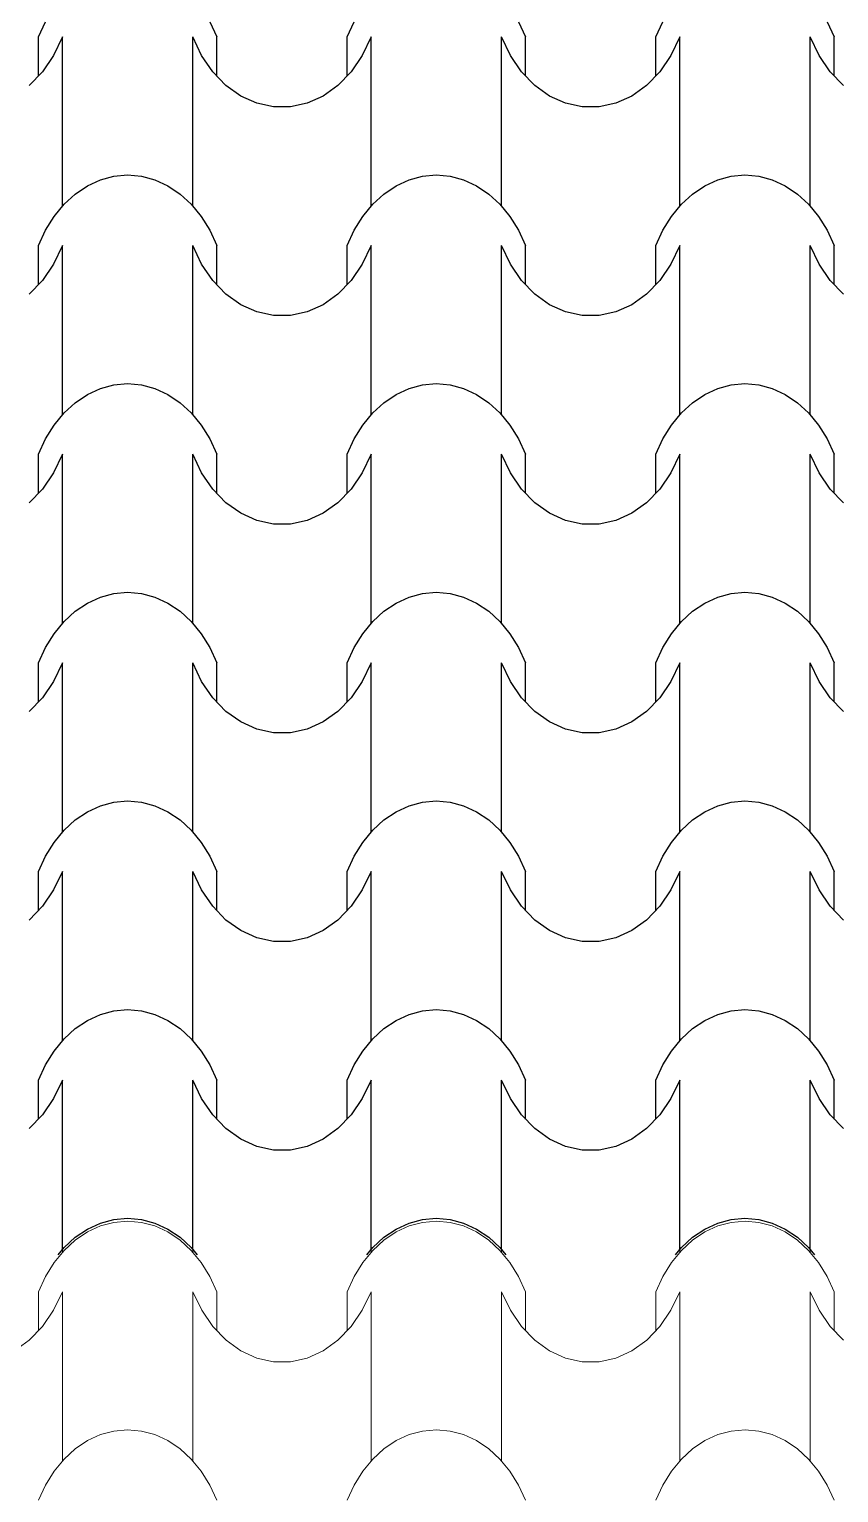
# Model space of a CAD drawing. Header units: millimetres. Extents: x 42452 to 2852333, y -419346 to 834876.
# Drawn here: x 2627793 to 2629564, y 665796 to 668997 of the extents above; entities that cross this region are included whole.
import ezdxf

# ---------------------------------------------------------------- set-up
doc = ezdxf.new("R2010")
doc.units = ezdxf.units.MM
doc.layers.add('M-2 keramitin shtrixi_Ном._пера__21_Pen_No__1', color=7, linetype='Continuous', lineweight=15)
doc.layers.add('memar', color=7, linetype='Continuous', lineweight=25)

# ---------------------------------------------------------------- blocks, each defined once
blk = doc.blocks.new('*X17')
at = {"layer": 'M-2 keramitin shtrixi_Ном._пера__21_Pen_No__1', "color": 7, "linetype": 'Continuous', "lineweight": 15}
for p, q in [((-258474, -1353510.1), (-258474, -1353428.7)), ((-258188.5, -1353510.1), (-258188.5, -1353428.7)), ((-257798.5, -1353510.1), (-257798.5, -1353428.7)), ((-257512.9, -1353510.1), (-257512.9, -1353428.7)), ((-257122.9, -1353510.1), (-257122.9, -1353428.7)), ((-256837.4, -1353510.1), (-256837.4, -1353428.7)), ((-258419.2, -1353465.7), (-258390.9, -1353452.6)), ((-258390.9, -1353452.6), (-258361.4, -1353444.6)), ((-258361.4, -1353444.6), (-258331.3, -1353441.9)), ((-258331.3, -1353441.9), (-258301.2, -1353444.6)), ((-258301.2, -1353444.6), (-258271.6, -1353452.6)), ((-258271.6, -1353452.6), (-258243.3, -1353465.7)), ((-257743.7, -1353465.7), (-257715.3, -1353452.6)), ((-257715.3, -1353452.6), (-257685.8, -1353444.6)), ((-257685.8, -1353444.6), (-257655.7, -1353441.9)), ((-257655.7, -1353441.9), (-257625.6, -1353444.6)), ((-257625.6, -1353444.6), (-257596.1, -1353452.6)), ((-257596.1, -1353452.6), (-257567.7, -1353465.7)), ((-257068.1, -1353465.7), (-257039.8, -1353452.6)), ((-257039.8, -1353452.6), (-257010.2, -1353444.6)), ((-257010.2, -1353444.6), (-256980.1, -1353441.9)), ((-256980.1, -1353441.9), (-256950, -1353444.6)), ((-256950, -1353444.6), (-256920.5, -1353452.6)), ((-256920.5, -1353452.6), (-256892.1, -1353465.7)), ((-258470.4, -1353506.2), (-258445.9, -1353483.6)), ((-258445.9, -1353483.6), (-258419.2, -1353465.7)), ((-258243.3, -1353465.7), (-258216.6, -1353483.6)), ((-258216.6, -1353483.6), (-258192.1, -1353506.2)), ((-257794.9, -1353506.2), (-257770.4, -1353483.6)), ((-257770.4, -1353483.6), (-257743.7, -1353465.7)), ((-257567.7, -1353465.7), (-257541, -1353483.6)), ((-257541, -1353483.6), (-257516.5, -1353506.2)), ((-257119.3, -1353506.2), (-257094.8, -1353483.6)), ((-257094.8, -1353483.6), (-257068.1, -1353465.7)), ((-256892.1, -1353465.7), (-256865.5, -1353483.6)), ((-256865.5, -1353483.6), (-256841, -1353506.2)), ((-258492.2, -1353532.8), (-258470.4, -1353506.2)), ((-258192.1, -1353506.2), (-258170.3, -1353532.8)), ((-257816.7, -1353532.8), (-257794.9, -1353506.2)), ((-257516.5, -1353506.2), (-257494.7, -1353532.8)), ((-257141.1, -1353532.8), (-257119.3, -1353506.2)), ((-256841, -1353506.2), (-256819.1, -1353532.8)), ((-258511, -1353563), (-258492.2, -1353532.8)), ((-258170.3, -1353532.8), (-258151.5, -1353563)), ((-257835.4, -1353563), (-257816.7, -1353532.8)), ((-257494.7, -1353532.8), (-257476, -1353563)), ((-257159.9, -1353563), (-257141.1, -1353532.8)), ((-256819.1, -1353532.8), (-256800.4, -1353563)), ((-258526.3, -1353596.3), (-258511, -1353563)), ((-258151.5, -1353563), (-258136.2, -1353596.3)), ((-257850.7, -1353596.3), (-257835.4, -1353563)), ((-257476, -1353563), (-257460.7, -1353596.3)), ((-257175.2, -1353596.3), (-257159.9, -1353563)), ((-256800.4, -1353563), (-256785.1, -1353596.3)), ((-258526.3, -1353681.3), (-258526.3, -1353596.3)), ((-258474, -1353596.3), (-258493.3, -1353636.8)), ((-258474, -1353781.3), (-258474, -1353596.3)), ((-258188.5, -1353781.3), (-258188.5, -1353596.3)), ((-258169.2, -1353636.8), (-258188.5, -1353596.3)), ((-258136.2, -1353681.3), (-258136.2, -1353596.3)), ((-257850.7, -1353681.3), (-257850.7, -1353596.3)), ((-257798.5, -1353596.3), (-257817.8, -1353636.8)), ((-257798.5, -1353781.3), (-257798.5, -1353596.3)), ((-257512.9, -1353781.3), (-257512.9, -1353596.3)), ((-257493.6, -1353636.8), (-257512.9, -1353596.3)), ((-257460.7, -1353681.3), (-257460.7, -1353596.3)), ((-257175.2, -1353681.3), (-257175.2, -1353596.3)), ((-257122.9, -1353596.3), (-257142.2, -1353636.8)), ((-257122.9, -1353781.3), (-257122.9, -1353596.3)), ((-256837.4, -1353781.3), (-256837.4, -1353596.3)), ((-256818.1, -1353636.8), (-256837.4, -1353596.3)), ((-256785.1, -1353681.3), (-256785.1, -1353596.3)), ((-258493.3, -1353636.8), (-258517.8, -1353672.5)), ((-258144.8, -1353672.5), (-258169.2, -1353636.8)), ((-257817.8, -1353636.8), (-257842.2, -1353672.5)), ((-257469.2, -1353672.5), (-257493.6, -1353636.8)), ((-257142.2, -1353636.8), (-257166.6, -1353672.5)), ((-256793.6, -1353672.5), (-256818.1, -1353636.8)), ((-258517.8, -1353672.5), (-258546.6, -1353702.4)), ((-258115.9, -1353702.4), (-258144.8, -1353672.5)), ((-257842.2, -1353672.5), (-257871, -1353702.4)), ((-257440.4, -1353702.4), (-257469.2, -1353672.5)), ((-257166.6, -1353672.5), (-257195.4, -1353702.4)), ((-256764.8, -1353702.4), (-256793.6, -1353672.5)), ((-258546.6, -1353702.4), (-258578.9, -1353725.6)), ((-258083.6, -1353725.6), (-258115.9, -1353702.4)), ((-257871, -1353702.4), (-257903.4, -1353725.6)), ((-257408, -1353725.6), (-257440.4, -1353702.4)), ((-257195.4, -1353702.4), (-257227.8, -1353725.6)), ((-258048.6, -1353741.5), (-258083.6, -1353725.6)), ((-258012, -1353749.6), (-258048.6, -1353741.5)), ((-257993.5, -1353749.6), (-258012, -1353749.6)), ((-257974.9, -1353749.6), (-257993.5, -1353749.6)), ((-257938.3, -1353741.5), (-257974.9, -1353749.6)), ((-257903.4, -1353725.6), (-257938.3, -1353741.5)), ((-257373.1, -1353741.5), (-257408, -1353725.6)), ((-257336.5, -1353749.6), (-257373.1, -1353741.5)), ((-257317.9, -1353749.6), (-257336.5, -1353749.6)), ((-257299.4, -1353749.6), (-257317.9, -1353749.6)), ((-257262.8, -1353741.5), (-257299.4, -1353749.6)), ((-257227.8, -1353725.6), (-257262.8, -1353741.5)), ((-258474, -1353966.4), (-258474, -1353781.3)), ((-258188.5, -1353966.4), (-258188.5, -1353781.3)), ((-257798.5, -1353966.4), (-257798.5, -1353781.3)), ((-257512.9, -1353966.4), (-257512.9, -1353781.3)), ((-257122.9, -1353966.4), (-257122.9, -1353781.3)), ((-256837.4, -1353966.4), (-256837.4, -1353781.3)), ((-258419.2, -1353922), (-258390.9, -1353908.9)), ((-258390.9, -1353908.9), (-258361.4, -1353901)), ((-258361.4, -1353901), (-258331.3, -1353898.3)), ((-258331.3, -1353898.3), (-258301.2, -1353901)), ((-258301.2, -1353901), (-258271.6, -1353908.9)), ((-258271.6, -1353908.9), (-258243.3, -1353922)), ((-257743.7, -1353922), (-257715.3, -1353908.9)), ((-257715.3, -1353908.9), (-257685.8, -1353901)), ((-257685.8, -1353901), (-257655.7, -1353898.3)), ((-257655.7, -1353898.3), (-257625.6, -1353901)), ((-257625.6, -1353901), (-257596.1, -1353908.9)), ((-257596.1, -1353908.9), (-257567.7, -1353922)), ((-257068.1, -1353922), (-257039.8, -1353908.9)), ((-257039.8, -1353908.9), (-257010.2, -1353901)), ((-257010.2, -1353901), (-256980.1, -1353898.3)), ((-256980.1, -1353898.3), (-256950, -1353901)), ((-256950, -1353901), (-256920.5, -1353908.9)), ((-256920.5, -1353908.9), (-256892.1, -1353922)), ((-258470.4, -1353962.5), (-258445.9, -1353940)), ((-258445.9, -1353940), (-258419.2, -1353922)), ((-258243.3, -1353922), (-258216.6, -1353940)), ((-258216.6, -1353940), (-258192.1, -1353962.5)), ((-257794.9, -1353962.5), (-257770.4, -1353940)), ((-257770.4, -1353940), (-257743.7, -1353922)), ((-257567.7, -1353922), (-257541, -1353940)), ((-257541, -1353940), (-257516.5, -1353962.5)), ((-257119.3, -1353962.5), (-257094.8, -1353940)), ((-257094.8, -1353940), (-257068.1, -1353922)), ((-256892.1, -1353922), (-256865.5, -1353940)), ((-256865.5, -1353940), (-256841, -1353962.5)), ((-258492.2, -1353989.1), (-258470.4, -1353962.5)), ((-258192.1, -1353962.5), (-258170.3, -1353989.1)), ((-257816.7, -1353989.1), (-257794.9, -1353962.5)), ((-257516.5, -1353962.5), (-257494.7, -1353989.1)), ((-257141.1, -1353989.1), (-257119.3, -1353962.5)), ((-256841, -1353962.5), (-256819.1, -1353989.1)), ((-258511, -1354019.4), (-258492.2, -1353989.1)), ((-258170.3, -1353989.1), (-258151.5, -1354019.4)), ((-257835.4, -1354019.4), (-257816.7, -1353989.1)), ((-257494.7, -1353989.1), (-257476, -1354019.4)), ((-257159.9, -1354019.4), (-257141.1, -1353989.1)), ((-256819.1, -1353989.1), (-256800.4, -1354019.4)), ((-258526.3, -1354052.6), (-258511, -1354019.4)), ((-258151.5, -1354019.4), (-258136.2, -1354052.6)), ((-257850.7, -1354052.6), (-257835.4, -1354019.4)), ((-257476, -1354019.4), (-257460.7, -1354052.6)), ((-257175.2, -1354052.6), (-257159.9, -1354019.4)), ((-256800.4, -1354019.4), (-256785.1, -1354052.6))]:
    blk.add_line(p, q, dxfattribs=at)
blk = doc.blocks.new('Fill_2')
at = {"layer": 'M-2 keramitin shtrixi_Ном._пера__21_Pen_No__1', "color": 7, "linetype": 'Continuous', "lineweight": 15}
blk.add_blockref('*X17', (0, 0), dxfattribs=at)

msp = doc.modelspace()

# ---------------------------------------------------------------- linework, layer by layer
at = {"layer": 'memar', "color": 7, "linetype": 'Continuous', "lineweight": 25}
for p, q in [((2627813.12926, 668980.25476), (2627828.41868, 669013.49879)), ((2628187.8743, 669013.49879), (2628203.16372, 668980.25476)), ((2628488.68876, 668980.25476), (2628503.97817, 669013.49879)), ((2628863.43379, 669013.49879), (2628878.72321, 668980.25476)), ((2629164.24825, 668980.25476), (2629179.53767, 669013.49879)), ((2629538.99329, 669013.49879), (2629554.28271, 668980.25476)), ((2627813.12926, 668895.17076), (2627813.12926, 668980.25476)), ((2627865.38397, 668980.25476), (2627846.06481, 668939.74556)), ((2627865.38397, 668795.18107), (2627865.38397, 668980.25476)), ((2628150.90901, 668795.18107), (2628150.90901, 668980.25476)), ((2628170.22817, 668939.74556), (2628150.90901, 668980.25476)), ((2628203.16372, 668895.17076), (2628203.16372, 668980.25476)), ((2628488.68876, 668895.17076), (2628488.68876, 668980.25476)), ((2628540.94346, 668980.25476), (2628521.6243, 668939.74556)), ((2628540.94346, 668795.18107), (2628540.94346, 668980.25476)), ((2628826.4685, 668795.18107), (2628826.4685, 668980.25476)), ((2628845.78767, 668939.74556), (2628826.4685, 668980.25476)), ((2628878.72321, 668895.17076), (2628878.72321, 668980.25476)), ((2629164.24825, 668895.17076), (2629164.24825, 668980.25476)), ((2629216.50296, 668980.25476), (2629197.18379, 668939.74556)), ((2629216.50296, 668795.18107), (2629216.50296, 668980.25476)), ((2629502.028, 668795.18107), (2629502.028, 668980.25476)), ((2629521.34716, 668939.74556), (2629502.028, 668980.25476)), ((2629554.28271, 668895.17076), (2629554.28271, 668980.25476)), ((2627846.06481, 668939.74556), (2627821.64707, 668904.01562)), ((2628194.64591, 668904.01562), (2628170.22817, 668939.74556)), ((2628521.6243, 668939.74556), (2628497.20657, 668904.01562)), ((2628870.2054, 668904.01562), (2628845.78767, 668939.74556)), ((2629197.18379, 668939.74556), (2629172.76606, 668904.01562)), ((2629545.7649, 668904.01562), (2629521.34716, 668939.74556)), ((2627821.64707, 668904.01562), (2627792.83934, 668874.1018)), ((2628223.45364, 668874.1018), (2628194.64591, 668904.01562)), ((2628497.20657, 668904.01562), (2628468.39884, 668874.1018)), ((2628899.01313, 668874.1018), (2628870.2054, 668904.01562)), ((2629172.76606, 668904.01562), (2629143.95833, 668874.1018)), ((2629574.57262, 668874.1018), (2629545.7649, 668904.01562)), ((2628255.81539, 668850.87215), (2628223.45364, 668874.1018)), ((2628290.79206, 668835.00078), (2628255.81539, 668850.87215)), ((2628436.03708, 668850.87215), (2628401.06041, 668835.00078)), ((2628468.39884, 668874.1018), (2628436.03708, 668850.87215)), ((2628931.37488, 668850.87215), (2628899.01313, 668874.1018)), ((2628966.35156, 668835.00078), (2628931.37488, 668850.87215)), ((2629111.59658, 668850.87215), (2629076.6199, 668835.00078)), ((2629143.95833, 668874.1018), (2629111.59658, 668850.87215)), ((2628327.36867, 668826.94826), (2628290.79206, 668835.00078)), ((2628345.92624, 668826.94826), (2628327.36867, 668826.94826)), ((2628364.4838, 668826.94826), (2628345.92624, 668826.94826)), ((2628401.06041, 668835.00078), (2628364.4838, 668826.94826)), ((2629002.92817, 668826.94826), (2628966.35156, 668835.00078)), ((2629021.48573, 668826.94826), (2629002.92817, 668826.94826)), ((2629040.0433, 668826.94826), (2629021.48573, 668826.94826)), ((2629076.6199, 668835.00078), (2629040.0433, 668826.94826)), ((2627865.38397, 668610.10739), (2627865.38397, 668795.18107)), ((2628150.90901, 668610.10739), (2628150.90901, 668795.18107)), ((2628540.94346, 668610.10739), (2628540.94346, 668795.18107)), ((2628826.4685, 668610.10739), (2628826.4685, 668795.18107)), ((2629216.50296, 668610.10739), (2629216.50296, 668795.18107)), ((2629502.028, 668610.10739), (2629502.028, 668795.18107)), ((2627893.46626, 668636.52326), (2627920.15528, 668654.50245)), ((2627920.15528, 668654.50245), (2627948.53135, 668667.59677)), ((2627948.53135, 668667.59677), (2627978.05041, 668675.55514)), ((2627978.05041, 668675.55514), (2628008.14649, 668678.225)), ((2628008.14649, 668678.225), (2628038.24257, 668675.55514)), ((2628038.24257, 668675.55514), (2628067.76163, 668667.59677)), ((2628067.76163, 668667.59677), (2628096.13769, 668654.50245)), ((2628096.13769, 668654.50245), (2628122.82672, 668636.52326)), ((2628569.02575, 668636.52326), (2628595.71478, 668654.50245)), ((2628595.71478, 668654.50245), (2628624.09084, 668667.59677)), ((2628624.09084, 668667.59677), (2628653.6099, 668675.55514)), ((2628653.6099, 668675.55514), (2628683.70598, 668678.225)), ((2628683.70598, 668678.225), (2628713.80207, 668675.55514)), ((2628713.80207, 668675.55514), (2628743.32112, 668667.59677)), ((2628743.32112, 668667.59677), (2628771.69719, 668654.50245)), ((2628771.69719, 668654.50245), (2628798.38621, 668636.52326)), ((2629244.58525, 668636.52326), (2629271.27427, 668654.50245)), ((2629271.27427, 668654.50245), (2629299.65034, 668667.59677)), ((2629299.65034, 668667.59677), (2629329.16939, 668675.55514)), ((2629329.16939, 668675.55514), (2629359.26548, 668678.225)), ((2629359.26548, 668678.225), (2629389.36156, 668675.55514)), ((2629389.36156, 668675.55514), (2629418.88062, 668667.59677)), ((2629418.88062, 668667.59677), (2629447.25668, 668654.50245)), ((2629447.25668, 668654.50245), (2629473.94571, 668636.52326)), ((2627868.97598, 668614.00389), (2627893.46626, 668636.52326)), ((2628122.82672, 668636.52326), (2628147.317, 668614.00389)), ((2628544.53547, 668614.00389), (2628569.02575, 668636.52326)), ((2628798.38621, 668636.52326), (2628822.8765, 668614.00389)), ((2629220.09497, 668614.00389), (2629244.58525, 668636.52326)), ((2629473.94571, 668636.52326), (2629498.43599, 668614.00389)), ((2627828.41868, 668557.15045), (2627847.15399, 668587.37611)), ((2627847.15399, 668587.37611), (2627868.97598, 668614.00389)), ((2628147.317, 668614.00389), (2628169.13899, 668587.37611)), ((2628169.13899, 668587.37611), (2628187.8743, 668557.15045)), ((2628503.97817, 668557.15045), (2628522.71348, 668587.37611)), ((2628522.71348, 668587.37611), (2628544.53547, 668614.00389)), ((2628822.8765, 668614.00389), (2628844.69848, 668587.37611)), ((2628844.69848, 668587.37611), (2628863.43379, 668557.15045)), ((2629179.53767, 668557.15045), (2629198.27298, 668587.37611)), ((2629198.27298, 668587.37611), (2629220.09497, 668614.00389)), ((2629498.43599, 668614.00389), (2629520.25798, 668587.37611)), ((2629520.25798, 668587.37611), (2629538.99329, 668557.15045)), ((2627813.12926, 668523.90642), (2627828.41868, 668557.15045)), ((2628187.8743, 668557.15045), (2628203.16372, 668523.90642)), ((2628488.68876, 668523.90642), (2628503.97817, 668557.15045)), ((2628863.43379, 668557.15045), (2628878.72321, 668523.90642)), ((2629164.24825, 668523.90642), (2629179.53767, 668557.15045)), ((2629538.99329, 668557.15045), (2629554.28271, 668523.90642)), ((2627813.12926, 668438.82243), (2627813.12926, 668523.90642)), ((2627865.38397, 668523.90642), (2627846.06481, 668483.39722)), ((2627865.38397, 668338.83274), (2627865.38397, 668523.90642)), ((2628150.90901, 668338.83274), (2628150.90901, 668523.90642)), ((2628170.22817, 668483.39722), (2628150.90901, 668523.90642)), ((2628203.16372, 668438.82243), (2628203.16372, 668523.90642)), ((2628488.68876, 668438.82243), (2628488.68876, 668523.90642)), ((2628540.94346, 668523.90642), (2628521.6243, 668483.39722)), ((2628540.94346, 668338.83274), (2628540.94346, 668523.90642)), ((2628826.4685, 668338.83274), (2628826.4685, 668523.90642)), ((2628845.78767, 668483.39722), (2628826.4685, 668523.90642)), ((2628878.72321, 668438.82243), (2628878.72321, 668523.90642)), ((2629164.24825, 668438.82243), (2629164.24825, 668523.90642)), ((2629216.50296, 668523.90642), (2629197.18379, 668483.39722)), ((2629216.50296, 668338.83274), (2629216.50296, 668523.90642)), ((2629502.028, 668338.83274), (2629502.028, 668523.90642)), ((2629521.34716, 668483.39722), (2629502.028, 668523.90642)), ((2629554.28271, 668438.82243), (2629554.28271, 668523.90642)), ((2627846.06481, 668483.39722), (2627821.64707, 668447.66729)), ((2628194.64591, 668447.66729), (2628170.22817, 668483.39722)), ((2628521.6243, 668483.39722), (2628497.20657, 668447.66729)), ((2628870.2054, 668447.66729), (2628845.78767, 668483.39722)), ((2629197.18379, 668483.39722), (2629172.76606, 668447.66729)), ((2629545.7649, 668447.66729), (2629521.34716, 668483.39722)), ((2627821.64707, 668447.66729), (2627792.83934, 668417.75346)), ((2628223.45364, 668417.75346), (2628194.64591, 668447.66729)), ((2628497.20657, 668447.66729), (2628468.39884, 668417.75346)), ((2628899.01313, 668417.75346), (2628870.2054, 668447.66729)), ((2629172.76606, 668447.66729), (2629143.95833, 668417.75346)), ((2629574.57262, 668417.75346), (2629545.7649, 668447.66729)), ((2628255.81539, 668394.52381), (2628223.45364, 668417.75346)), ((2628290.79206, 668378.65244), (2628255.81539, 668394.52381)), ((2628436.03708, 668394.52381), (2628401.06041, 668378.65244)), ((2628468.39884, 668417.75346), (2628436.03708, 668394.52381)), ((2628931.37488, 668394.52381), (2628899.01313, 668417.75346)), ((2628966.35156, 668378.65244), (2628931.37488, 668394.52381)), ((2629111.59658, 668394.52381), (2629076.6199, 668378.65244)), ((2629143.95833, 668417.75346), (2629111.59658, 668394.52381)), ((2628327.36867, 668370.59992), (2628290.79206, 668378.65244)), ((2628345.92624, 668370.59992), (2628327.36867, 668370.59992)), ((2628364.4838, 668370.59992), (2628345.92624, 668370.59992)), ((2628401.06041, 668378.65244), (2628364.4838, 668370.59992)), ((2629002.92817, 668370.59992), (2628966.35156, 668378.65244)), ((2629021.48573, 668370.59992), (2629002.92817, 668370.59992)), ((2629040.0433, 668370.59992), (2629021.48573, 668370.59992)), ((2629076.6199, 668378.65244), (2629040.0433, 668370.59992)), ((2627865.38397, 668153.75905), (2627865.38397, 668338.83274)), ((2628150.90901, 668153.75905), (2628150.90901, 668338.83274)), ((2628540.94346, 668153.75905), (2628540.94346, 668338.83274)), ((2628826.4685, 668153.75905), (2628826.4685, 668338.83274)), ((2629216.50296, 668153.75905), (2629216.50296, 668338.83274)), ((2629502.028, 668153.75905), (2629502.028, 668338.83274)), ((2627920.15528, 668198.15412), (2627948.53135, 668211.24843)), ((2627948.53135, 668211.24843), (2627978.05041, 668219.20681)), ((2627978.05041, 668219.20681), (2628008.14649, 668221.87666)), ((2628008.14649, 668221.87666), (2628038.24257, 668219.20681)), ((2628038.24257, 668219.20681), (2628067.76163, 668211.24843)), ((2628067.76163, 668211.24843), (2628096.13769, 668198.15412)), ((2628595.71478, 668198.15412), (2628624.09084, 668211.24843)), ((2628624.09084, 668211.24843), (2628653.6099, 668219.20681)), ((2628653.6099, 668219.20681), (2628683.70598, 668221.87666)), ((2628683.70598, 668221.87666), (2628713.80207, 668219.20681)), ((2628713.80207, 668219.20681), (2628743.32112, 668211.24843)), ((2628743.32112, 668211.24843), (2628771.69719, 668198.15412)), ((2629271.27427, 668198.15412), (2629299.65034, 668211.24843)), ((2629299.65034, 668211.24843), (2629329.16939, 668219.20681)), ((2629329.16939, 668219.20681), (2629359.26548, 668221.87666)), ((2629359.26548, 668221.87666), (2629389.36156, 668219.20681)), ((2629389.36156, 668219.20681), (2629418.88062, 668211.24843)), ((2629418.88062, 668211.24843), (2629447.25668, 668198.15412)), ((2627868.97598, 668157.65555), (2627893.46626, 668180.17492)), ((2627893.46626, 668180.17492), (2627920.15528, 668198.15412)), ((2628096.13769, 668198.15412), (2628122.82672, 668180.17492)), ((2628122.82672, 668180.17492), (2628147.317, 668157.65555)), ((2628544.53547, 668157.65555), (2628569.02575, 668180.17492)), ((2628569.02575, 668180.17492), (2628595.71478, 668198.15412)), ((2628771.69719, 668198.15412), (2628798.38621, 668180.17492)), ((2628798.38621, 668180.17492), (2628822.8765, 668157.65555)), ((2629220.09497, 668157.65555), (2629244.58525, 668180.17492)), ((2629244.58525, 668180.17492), (2629271.27427, 668198.15412)), ((2629447.25668, 668198.15412), (2629473.94571, 668180.17492)), ((2629473.94571, 668180.17492), (2629498.43599, 668157.65555)), ((2627847.15399, 668131.02777), (2627868.97598, 668157.65555)), ((2628147.317, 668157.65555), (2628169.13899, 668131.02777)), ((2628522.71348, 668131.02777), (2628544.53547, 668157.65555)), ((2628822.8765, 668157.65555), (2628844.69848, 668131.02777)), ((2629198.27298, 668131.02777), (2629220.09497, 668157.65555)), ((2629498.43599, 668157.65555), (2629520.25798, 668131.02777)), ((2627828.41868, 668100.80211), (2627847.15399, 668131.02777)), ((2628169.13899, 668131.02777), (2628187.8743, 668100.80211)), ((2628503.97817, 668100.80211), (2628522.71348, 668131.02777)), ((2628844.69848, 668131.02777), (2628863.43379, 668100.80211)), ((2629179.53767, 668100.80211), (2629198.27298, 668131.02777)), ((2629520.25798, 668131.02777), (2629538.99329, 668100.80211)), ((2627813.12926, 668067.55809), (2627828.41868, 668100.80211)), ((2628187.8743, 668100.80211), (2628203.16372, 668067.55809)), ((2628488.68876, 668067.55809), (2628503.97817, 668100.80211)), ((2628863.43379, 668100.80211), (2628878.72321, 668067.55809)), ((2629164.24825, 668067.55809), (2629179.53767, 668100.80211)), ((2629538.99329, 668100.80211), (2629554.28271, 668067.55809)), ((2627813.12926, 667982.47409), (2627813.12926, 668067.55809)), ((2627865.38397, 668067.55809), (2627846.06481, 668027.04888)), ((2627865.38397, 667882.4844), (2627865.38397, 668067.55809)), ((2628150.90901, 667882.4844), (2628150.90901, 668067.55809)), ((2628170.22817, 668027.04888), (2628150.90901, 668067.55809)), ((2628203.16372, 667982.47409), (2628203.16372, 668067.55809)), ((2628488.68876, 667982.47409), (2628488.68876, 668067.55809)), ((2628540.94346, 668067.55809), (2628521.6243, 668027.04888)), ((2628540.94346, 667882.4844), (2628540.94346, 668067.55809)), ((2628826.4685, 667882.4844), (2628826.4685, 668067.55809)), ((2628845.78767, 668027.04888), (2628826.4685, 668067.55809)), ((2628878.72321, 667982.47409), (2628878.72321, 668067.55809)), ((2629164.24825, 667982.47409), (2629164.24825, 668067.55809)), ((2629216.50296, 668067.55809), (2629197.18379, 668027.04888)), ((2629216.50296, 667882.4844), (2629216.50296, 668067.55809)), ((2629502.028, 667882.4844), (2629502.028, 668067.55809)), ((2629521.34716, 668027.04888), (2629502.028, 668067.55809)), ((2629554.28271, 667982.47409), (2629554.28271, 668067.55809)), ((2627846.06481, 668027.04888), (2627821.64707, 667991.31895)), ((2628194.64591, 667991.31895), (2628170.22817, 668027.04888)), ((2628521.6243, 668027.04888), (2628497.20657, 667991.31895)), ((2628870.2054, 667991.31895), (2628845.78767, 668027.04888)), ((2629197.18379, 668027.04888), (2629172.76606, 667991.31895)), ((2629545.7649, 667991.31895), (2629521.34716, 668027.04888)), ((2627821.64707, 667991.31895), (2627792.83934, 667961.40512)), ((2628223.45364, 667961.40512), (2628194.64591, 667991.31895)), ((2628497.20657, 667991.31895), (2628468.39884, 667961.40512)), ((2628899.01313, 667961.40512), (2628870.2054, 667991.31895)), ((2629172.76606, 667991.31895), (2629143.95833, 667961.40512)), ((2629574.57262, 667961.40512), (2629545.7649, 667991.31895)), ((2628255.81539, 667938.17548), (2628223.45364, 667961.40512)), ((2628468.39884, 667961.40512), (2628436.03708, 667938.17548)), ((2628931.37488, 667938.17548), (2628899.01313, 667961.40512)), ((2629143.95833, 667961.40512), (2629111.59658, 667938.17548)), ((2628290.79206, 667922.30411), (2628255.81539, 667938.17548)), ((2628327.36867, 667914.25158), (2628290.79206, 667922.30411)), ((2628345.92624, 667914.25158), (2628327.36867, 667914.25158)), ((2628364.4838, 667914.25158), (2628345.92624, 667914.25158)), ((2628401.06041, 667922.30411), (2628364.4838, 667914.25158)), ((2628436.03708, 667938.17548), (2628401.06041, 667922.30411)), ((2628966.35156, 667922.30411), (2628931.37488, 667938.17548)), ((2629002.92817, 667914.25158), (2628966.35156, 667922.30411)), ((2629021.48573, 667914.25158), (2629002.92817, 667914.25158)), ((2629040.0433, 667914.25158), (2629021.48573, 667914.25158)), ((2629076.6199, 667922.30411), (2629040.0433, 667914.25158)), ((2629111.59658, 667938.17548), (2629076.6199, 667922.30411)), ((2627865.38397, 667697.41071), (2627865.38397, 667882.4844)), ((2628150.90901, 667697.41071), (2628150.90901, 667882.4844)), ((2628540.94346, 667697.41071), (2628540.94346, 667882.4844)), ((2628826.4685, 667697.41071), (2628826.4685, 667882.4844)), ((2629216.50296, 667697.41071), (2629216.50296, 667882.4844)), ((2629502.028, 667697.41071), (2629502.028, 667882.4844)), ((2627920.15528, 667741.80578), (2627948.53135, 667754.90009)), ((2627948.53135, 667754.90009), (2627978.05041, 667762.85847)), ((2627978.05041, 667762.85847), (2628008.14649, 667765.52833)), ((2628008.14649, 667765.52833), (2628038.24257, 667762.85847)), ((2628038.24257, 667762.85847), (2628067.76163, 667754.90009)), ((2628067.76163, 667754.90009), (2628096.13769, 667741.80578)), ((2628595.71478, 667741.80578), (2628624.09084, 667754.90009)), ((2628624.09084, 667754.90009), (2628653.6099, 667762.85847)), ((2628653.6099, 667762.85847), (2628683.70598, 667765.52833)), ((2628683.70598, 667765.52833), (2628713.80207, 667762.85847)), ((2628713.80207, 667762.85847), (2628743.32112, 667754.90009)), ((2628743.32112, 667754.90009), (2628771.69719, 667741.80578)), ((2629271.27427, 667741.80578), (2629299.65034, 667754.90009)), ((2629299.65034, 667754.90009), (2629329.16939, 667762.85847)), ((2629329.16939, 667762.85847), (2629359.26548, 667765.52833)), ((2629359.26548, 667765.52833), (2629389.36156, 667762.85847)), ((2629389.36156, 667762.85847), (2629418.88062, 667754.90009)), ((2629418.88062, 667754.90009), (2629447.25668, 667741.80578)), ((2627868.97598, 667701.30721), (2627893.46626, 667723.82658)), ((2627893.46626, 667723.82658), (2627920.15528, 667741.80578)), ((2628096.13769, 667741.80578), (2628122.82672, 667723.82658)), ((2628122.82672, 667723.82658), (2628147.317, 667701.30721)), ((2628544.53547, 667701.30721), (2628569.02575, 667723.82658)), ((2628569.02575, 667723.82658), (2628595.71478, 667741.80578)), ((2628771.69719, 667741.80578), (2628798.38621, 667723.82658)), ((2628798.38621, 667723.82658), (2628822.8765, 667701.30721)), ((2629220.09497, 667701.30721), (2629244.58525, 667723.82658)), ((2629244.58525, 667723.82658), (2629271.27427, 667741.80578)), ((2629447.25668, 667741.80578), (2629473.94571, 667723.82658)), ((2629473.94571, 667723.82658), (2629498.43599, 667701.30721)), ((2627847.15399, 667674.67944), (2627868.97598, 667701.30721)), ((2628147.317, 667701.30721), (2628169.13899, 667674.67944)), ((2628522.71348, 667674.67944), (2628544.53547, 667701.30721)), ((2628822.8765, 667701.30721), (2628844.69848, 667674.67944)), ((2629198.27298, 667674.67944), (2629220.09497, 667701.30721)), ((2629498.43599, 667701.30721), (2629520.25798, 667674.67944)), ((2627828.41868, 667644.45378), (2627847.15399, 667674.67944)), ((2628169.13899, 667674.67944), (2628187.8743, 667644.45378)), ((2628503.97817, 667644.45378), (2628522.71348, 667674.67944)), ((2628844.69848, 667674.67944), (2628863.43379, 667644.45378)), ((2629179.53767, 667644.45378), (2629198.27298, 667674.67944)), ((2629520.25798, 667674.67944), (2629538.99329, 667644.45378)), ((2627813.12926, 667611.20975), (2627828.41868, 667644.45378)), ((2628187.8743, 667644.45378), (2628203.16372, 667611.20975)), ((2628488.68876, 667611.20975), (2628503.97817, 667644.45378)), ((2628863.43379, 667644.45378), (2628878.72321, 667611.20975)), ((2629164.24825, 667611.20975), (2629179.53767, 667644.45378)), ((2629538.99329, 667644.45378), (2629554.28271, 667611.20975)), ((2627813.12926, 667526.12575), (2627813.12926, 667611.20975)), ((2627865.38397, 667611.20975), (2627846.06481, 667570.70055)), ((2627865.38397, 667426.13606), (2627865.38397, 667611.20975)), ((2628150.90901, 667426.13606), (2628150.90901, 667611.20975)), ((2628170.22817, 667570.70055), (2628150.90901, 667611.20975)), ((2628203.16372, 667526.12575), (2628203.16372, 667611.20975)), ((2628488.68876, 667526.12575), (2628488.68876, 667611.20975)), ((2628540.94346, 667611.20975), (2628521.6243, 667570.70055)), ((2628540.94346, 667426.13606), (2628540.94346, 667611.20975)), ((2628826.4685, 667426.13606), (2628826.4685, 667611.20975)), ((2628845.78767, 667570.70055), (2628826.4685, 667611.20975)), ((2628878.72321, 667526.12575), (2628878.72321, 667611.20975)), ((2629164.24825, 667526.12575), (2629164.24825, 667611.20975)), ((2629216.50296, 667611.20975), (2629197.18379, 667570.70055)), ((2629216.50296, 667426.13606), (2629216.50296, 667611.20975)), ((2629502.028, 667426.13606), (2629502.028, 667611.20975)), ((2629521.34716, 667570.70055), (2629502.028, 667611.20975)), ((2629554.28271, 667526.12575), (2629554.28271, 667611.20975)), ((2627846.06481, 667570.70055), (2627821.64707, 667534.97061)), ((2628194.64591, 667534.97061), (2628170.22817, 667570.70055)), ((2628521.6243, 667570.70055), (2628497.20657, 667534.97061)), ((2628870.2054, 667534.97061), (2628845.78767, 667570.70055)), ((2629197.18379, 667570.70055), (2629172.76606, 667534.97061)), ((2629545.7649, 667534.97061), (2629521.34716, 667570.70055)), ((2627821.64707, 667534.97061), (2627792.83934, 667505.05679)), ((2628223.45364, 667505.05679), (2628194.64591, 667534.97061)), ((2628497.20657, 667534.97061), (2628468.39884, 667505.05679)), ((2628899.01313, 667505.05679), (2628870.2054, 667534.97061)), ((2629172.76606, 667534.97061), (2629143.95833, 667505.05679)), ((2629574.57262, 667505.05679), (2629545.7649, 667534.97061)), ((2628255.81539, 667481.82714), (2628223.45364, 667505.05679)), ((2628468.39884, 667505.05679), (2628436.03708, 667481.82714)), ((2628931.37488, 667481.82714), (2628899.01313, 667505.05679)), ((2629143.95833, 667505.05679), (2629111.59658, 667481.82714)), ((2628290.79206, 667465.95577), (2628255.81539, 667481.82714)), ((2628327.36867, 667457.90325), (2628290.79206, 667465.95577)), ((2628401.06041, 667465.95577), (2628364.4838, 667457.90325)), ((2628436.03708, 667481.82714), (2628401.06041, 667465.95577)), ((2628966.35156, 667465.95577), (2628931.37488, 667481.82714)), ((2629002.92817, 667457.90325), (2628966.35156, 667465.95577)), ((2629076.6199, 667465.95577), (2629040.0433, 667457.90325)), ((2629111.59658, 667481.82714), (2629076.6199, 667465.95577)), ((2628345.92624, 667457.90325), (2628327.36867, 667457.90325)), ((2628364.4838, 667457.90325), (2628345.92624, 667457.90325)), ((2629021.48573, 667457.90325), (2629002.92817, 667457.90325)), ((2629040.0433, 667457.90325), (2629021.48573, 667457.90325)), ((2627865.38397, 667241.06238), (2627865.38397, 667426.13606)), ((2628150.90901, 667241.06238), (2628150.90901, 667426.13606)), ((2628540.94346, 667241.06238), (2628540.94346, 667426.13606)), ((2628826.4685, 667241.06238), (2628826.4685, 667426.13606)), ((2629216.50296, 667241.06238), (2629216.50296, 667426.13606)), ((2629502.028, 667241.06238), (2629502.028, 667426.13606)), ((2627948.53135, 667298.55176), (2627978.05041, 667306.51013)), ((2627978.05041, 667306.51013), (2628008.14649, 667309.17999)), ((2628008.14649, 667309.17999), (2628038.24257, 667306.51013)), ((2628038.24257, 667306.51013), (2628067.76163, 667298.55176)), ((2628624.09084, 667298.55176), (2628653.6099, 667306.51013)), ((2628653.6099, 667306.51013), (2628683.70598, 667309.17999)), ((2628683.70598, 667309.17999), (2628713.80207, 667306.51013)), ((2628713.80207, 667306.51013), (2628743.32112, 667298.55176)), ((2629299.65034, 667298.55176), (2629329.16939, 667306.51013)), ((2629329.16939, 667306.51013), (2629359.26548, 667309.17999)), ((2629359.26548, 667309.17999), (2629389.36156, 667306.51013)), ((2629389.36156, 667306.51013), (2629418.88062, 667298.55176)), ((2627893.46626, 667267.47824), (2627920.15528, 667285.45744)), ((2627920.15528, 667285.45744), (2627948.53135, 667298.55176)), ((2628067.76163, 667298.55176), (2628096.13769, 667285.45744)), ((2628096.13769, 667285.45744), (2628122.82672, 667267.47824)), ((2628569.02575, 667267.47824), (2628595.71478, 667285.45744)), ((2628595.71478, 667285.45744), (2628624.09084, 667298.55176)), ((2628743.32112, 667298.55176), (2628771.69719, 667285.45744)), ((2628771.69719, 667285.45744), (2628798.38621, 667267.47824)), ((2629244.58525, 667267.47824), (2629271.27427, 667285.45744)), ((2629271.27427, 667285.45744), (2629299.65034, 667298.55176)), ((2629418.88062, 667298.55176), (2629447.25668, 667285.45744)), ((2629447.25668, 667285.45744), (2629473.94571, 667267.47824)), ((2627847.15399, 667218.3311), (2627868.97598, 667244.95888)), ((2627868.97598, 667244.95888), (2627893.46626, 667267.47824)), ((2628122.82672, 667267.47824), (2628147.317, 667244.95888)), ((2628147.317, 667244.95888), (2628169.13899, 667218.3311)), ((2628522.71348, 667218.3311), (2628544.53547, 667244.95888)), ((2628544.53547, 667244.95888), (2628569.02575, 667267.47824)), ((2628798.38621, 667267.47824), (2628822.8765, 667244.95888)), ((2628822.8765, 667244.95888), (2628844.69848, 667218.3311)), ((2629198.27298, 667218.3311), (2629220.09497, 667244.95888)), ((2629220.09497, 667244.95888), (2629244.58525, 667267.47824)), ((2629473.94571, 667267.47824), (2629498.43599, 667244.95888)), ((2629498.43599, 667244.95888), (2629520.25798, 667218.3311)), ((2627828.41868, 667188.10544), (2627847.15399, 667218.3311)), ((2628169.13899, 667218.3311), (2628187.8743, 667188.10544)), ((2628503.97817, 667188.10544), (2628522.71348, 667218.3311)), ((2628844.69848, 667218.3311), (2628863.43379, 667188.10544)), ((2629179.53767, 667188.10544), (2629198.27298, 667218.3311)), ((2629520.25798, 667218.3311), (2629538.99329, 667188.10544)), ((2627813.12926, 667154.86141), (2627828.41868, 667188.10544)), ((2628187.8743, 667188.10544), (2628203.16372, 667154.86141)), ((2628488.68876, 667154.86141), (2628503.97817, 667188.10544)), ((2628863.43379, 667188.10544), (2628878.72321, 667154.86141)), ((2629164.24825, 667154.86141), (2629179.53767, 667188.10544)), ((2629538.99329, 667188.10544), (2629554.28271, 667154.86141)), ((2627813.12926, 667069.77742), (2627813.12926, 667154.86141)), ((2627865.38397, 667154.86141), (2627846.06481, 667114.35221)), ((2627865.38397, 666969.78772), (2627865.38397, 667154.86141)), ((2628150.90901, 666969.78772), (2628150.90901, 667154.86141)), ((2628170.22817, 667114.35221), (2628150.90901, 667154.86141)), ((2628203.16372, 667069.77742), (2628203.16372, 667154.86141)), ((2628488.68876, 667069.77742), (2628488.68876, 667154.86141)), ((2628540.94346, 667154.86141), (2628521.6243, 667114.35221)), ((2628540.94346, 666969.78772), (2628540.94346, 667154.86141)), ((2628826.4685, 666969.78772), (2628826.4685, 667154.86141)), ((2628845.78767, 667114.35221), (2628826.4685, 667154.86141)), ((2628878.72321, 667069.77742), (2628878.72321, 667154.86141)), ((2629164.24825, 667069.77742), (2629164.24825, 667154.86141)), ((2629216.50296, 667154.86141), (2629197.18379, 667114.35221)), ((2629216.50296, 666969.78772), (2629216.50296, 667154.86141)), ((2629502.028, 666969.78772), (2629502.028, 667154.86141)), ((2629521.34716, 667114.35221), (2629502.028, 667154.86141)), ((2629554.28271, 667069.77742), (2629554.28271, 667154.86141)), ((2627846.06481, 667114.35221), (2627821.64707, 667078.62228)), ((2628194.64591, 667078.62228), (2628170.22817, 667114.35221)), ((2628521.6243, 667114.35221), (2628497.20657, 667078.62228)), ((2628870.2054, 667078.62228), (2628845.78767, 667114.35221)), ((2629197.18379, 667114.35221), (2629172.76606, 667078.62228)), ((2629545.7649, 667078.62228), (2629521.34716, 667114.35221)), ((2627821.64707, 667078.62228), (2627792.83934, 667048.70845)), ((2628223.45364, 667048.70845), (2628194.64591, 667078.62228)), ((2628497.20657, 667078.62228), (2628468.39884, 667048.70845)), ((2628899.01313, 667048.70845), (2628870.2054, 667078.62228)), ((2629172.76606, 667078.62228), (2629143.95833, 667048.70845)), ((2629574.57262, 667048.70845), (2629545.7649, 667078.62228)), ((2628255.81539, 667025.4788), (2628223.45364, 667048.70845)), ((2628290.79206, 667009.60743), (2628255.81539, 667025.4788)), ((2628436.03708, 667025.4788), (2628401.06041, 667009.60743)), ((2628468.39884, 667048.70845), (2628436.03708, 667025.4788)), ((2628931.37488, 667025.4788), (2628899.01313, 667048.70845)), ((2628966.35156, 667009.60743), (2628931.37488, 667025.4788)), ((2629111.59658, 667025.4788), (2629076.6199, 667009.60743)), ((2629143.95833, 667048.70845), (2629111.59658, 667025.4788)), ((2628327.36867, 667001.55491), (2628290.79206, 667009.60743)), ((2628345.92624, 667001.55491), (2628327.36867, 667001.55491)), ((2628364.4838, 667001.55491), (2628345.92624, 667001.55491)), ((2628401.06041, 667009.60743), (2628364.4838, 667001.55491)), ((2629002.92817, 667001.55491), (2628966.35156, 667009.60743)), ((2629021.48573, 667001.55491), (2629002.92817, 667001.55491)), ((2629040.0433, 667001.55491), (2629021.48573, 667001.55491)), ((2629076.6199, 667009.60743), (2629040.0433, 667001.55491)), ((2627865.38397, 666784.71404), (2627865.38397, 666969.78772)), ((2628150.90901, 666784.71404), (2628150.90901, 666969.78772)), ((2628540.94346, 666784.71404), (2628540.94346, 666969.78772)), ((2628826.4685, 666784.71404), (2628826.4685, 666969.78772)), ((2629216.50296, 666784.71404), (2629216.50296, 666969.78772)), ((2629502.028, 666784.71404), (2629502.028, 666969.78772)), ((2627893.46626, 666811.12991), (2627920.15528, 666829.1091)), ((2627920.15528, 666829.1091), (2627948.53135, 666842.20342)), ((2627948.53135, 666842.20342), (2627978.05041, 666850.1618)), ((2627978.05041, 666850.1618), (2628008.14649, 666852.83165)), ((2628008.14649, 666852.83165), (2628038.24257, 666850.1618)), ((2628038.24257, 666850.1618), (2628067.76163, 666842.20342)), ((2628067.76163, 666842.20342), (2628096.13769, 666829.1091)), ((2628096.13769, 666829.1091), (2628122.82672, 666811.12991)), ((2628569.02575, 666811.12991), (2628595.71478, 666829.1091)), ((2628595.71478, 666829.1091), (2628624.09084, 666842.20342)), ((2628624.09084, 666842.20342), (2628653.6099, 666850.1618)), ((2628653.6099, 666850.1618), (2628683.70598, 666852.83165)), ((2628683.70598, 666852.83165), (2628713.80207, 666850.1618)), ((2628713.80207, 666850.1618), (2628743.32112, 666842.20342)), ((2628743.32112, 666842.20342), (2628771.69719, 666829.1091)), ((2628771.69719, 666829.1091), (2628798.38621, 666811.12991)), ((2629244.58525, 666811.12991), (2629271.27427, 666829.1091)), ((2629271.27427, 666829.1091), (2629299.65034, 666842.20342)), ((2629299.65034, 666842.20342), (2629329.16939, 666850.1618)), ((2629329.16939, 666850.1618), (2629359.26548, 666852.83165)), ((2629359.26548, 666852.83165), (2629389.36156, 666850.1618)), ((2629389.36156, 666850.1618), (2629418.88062, 666842.20342)), ((2629418.88062, 666842.20342), (2629447.25668, 666829.1091)), ((2629447.25668, 666829.1091), (2629473.94571, 666811.12991)), ((2627868.97598, 666788.61054), (2627893.46626, 666811.12991)), ((2628122.82672, 666811.12991), (2628147.317, 666788.61054)), ((2628544.53547, 666788.61054), (2628569.02575, 666811.12991)), ((2628798.38621, 666811.12991), (2628822.8765, 666788.61054)), ((2629220.09497, 666788.61054), (2629244.58525, 666811.12991)), ((2629473.94571, 666811.12991), (2629498.43599, 666788.61054)), ((2627828.41868, 666731.7571), (2627847.15399, 666761.98276)), ((2627847.15399, 666761.98276), (2627868.97598, 666788.61054)), ((2628147.317, 666788.61054), (2628169.13899, 666761.98276)), ((2628169.13899, 666761.98276), (2628187.8743, 666731.7571)), ((2628503.97817, 666731.7571), (2628522.71348, 666761.98276)), ((2628522.71348, 666761.98276), (2628544.53547, 666788.61054)), ((2628822.8765, 666788.61054), (2628844.69848, 666761.98276)), ((2628844.69848, 666761.98276), (2628863.43379, 666731.7571)), ((2629179.53767, 666731.7571), (2629198.27298, 666761.98276)), ((2629198.27298, 666761.98276), (2629220.09497, 666788.61054)), ((2629498.43599, 666788.61054), (2629520.25798, 666761.98276)), ((2629520.25798, 666761.98276), (2629538.99329, 666731.7571)), ((2627813.12926, 666698.51307), (2627828.41868, 666731.7571)), ((2628187.8743, 666731.7571), (2628203.16372, 666698.51307)), ((2628488.68876, 666698.51307), (2628503.97817, 666731.7571)), ((2628863.43379, 666731.7571), (2628878.72321, 666698.51307)), ((2629164.24825, 666698.51307), (2629179.53767, 666731.7571)), ((2629538.99329, 666731.7571), (2629554.28271, 666698.51307)), ((2627813.12926, 666613.42908), (2627813.12926, 666698.51307)), ((2627865.38397, 666698.51307), (2627846.06481, 666658.00387)), ((2627865.38397, 666513.43939), (2627865.38397, 666698.51307)), ((2628150.90901, 666513.43939), (2628150.90901, 666698.51307)), ((2628170.22817, 666658.00387), (2628150.90901, 666698.51307)), ((2628203.16372, 666613.42908), (2628203.16372, 666698.51307)), ((2628488.68876, 666613.42908), (2628488.68876, 666698.51307)), ((2628540.94346, 666698.51307), (2628521.6243, 666658.00387)), ((2628540.94346, 666513.43939), (2628540.94346, 666698.51307)), ((2628826.4685, 666513.43939), (2628826.4685, 666698.51307)), ((2628845.78767, 666658.00387), (2628826.4685, 666698.51307)), ((2628878.72321, 666613.42908), (2628878.72321, 666698.51307)), ((2629164.24825, 666613.42908), (2629164.24825, 666698.51307)), ((2629216.50296, 666698.51307), (2629197.18379, 666658.00387)), ((2629216.50296, 666513.43939), (2629216.50296, 666698.51307)), ((2629502.028, 666513.43939), (2629502.028, 666698.51307)), ((2629521.34716, 666658.00387), (2629502.028, 666698.51307)), ((2629554.28271, 666613.42908), (2629554.28271, 666698.51307)), ((2627846.06481, 666658.00387), (2627821.64707, 666622.27394)), ((2628194.64591, 666622.27394), (2628170.22817, 666658.00387)), ((2628521.6243, 666658.00387), (2628497.20657, 666622.27394)), ((2628870.2054, 666622.27394), (2628845.78767, 666658.00387)), ((2629197.18379, 666658.00387), (2629172.76606, 666622.27394)), ((2629545.7649, 666622.27394), (2629521.34716, 666658.00387)), ((2627821.64707, 666622.27394), (2627792.83934, 666592.36011)), ((2628223.45364, 666592.36011), (2628194.64591, 666622.27394)), ((2628497.20657, 666622.27394), (2628468.39884, 666592.36011)), ((2628899.01313, 666592.36011), (2628870.2054, 666622.27394)), ((2629172.76606, 666622.27394), (2629143.95833, 666592.36011)), ((2629574.57262, 666592.36011), (2629545.7649, 666622.27394)), ((2628255.81539, 666569.13047), (2628223.45364, 666592.36011)), ((2628468.39884, 666592.36011), (2628436.03708, 666569.13047)), ((2628931.37488, 666569.13047), (2628899.01313, 666592.36011)), ((2629143.95833, 666592.36011), (2629111.59658, 666569.13047)), ((2628290.79206, 666553.25909), (2628255.81539, 666569.13047)), ((2628327.36867, 666545.20657), (2628290.79206, 666553.25909)), ((2628345.92624, 666545.20657), (2628327.36867, 666545.20657)), ((2628364.4838, 666545.20657), (2628345.92624, 666545.20657)), ((2628401.06041, 666553.25909), (2628364.4838, 666545.20657)), ((2628436.03708, 666569.13047), (2628401.06041, 666553.25909)), ((2628966.35156, 666553.25909), (2628931.37488, 666569.13047)), ((2629002.92817, 666545.20657), (2628966.35156, 666553.25909)), ((2629021.48573, 666545.20657), (2629002.92817, 666545.20657)), ((2629040.0433, 666545.20657), (2629021.48573, 666545.20657)), ((2629076.6199, 666553.25909), (2629040.0433, 666545.20657)), ((2629111.59658, 666569.13047), (2629076.6199, 666553.25909)), ((2627865.38397, 666328.3657), (2627865.38397, 666513.43939)), ((2628150.90901, 666328.3657), (2628150.90901, 666513.43939)), ((2628540.94346, 666328.3657), (2628540.94346, 666513.43939)), ((2628826.4685, 666328.3657), (2628826.4685, 666513.43939)), ((2629216.50296, 666328.3657), (2629216.50296, 666513.43939)), ((2629502.028, 666328.3657), (2629502.028, 666513.43939)), ((2627920.15528, 666372.76077), (2627948.53135, 666385.85508)), ((2627948.53135, 666385.85508), (2627978.05041, 666393.81346)), ((2627978.05041, 666393.81346), (2628008.14649, 666396.48332)), ((2628008.14649, 666396.48332), (2628038.24257, 666393.81346)), ((2628038.24257, 666393.81346), (2628067.76163, 666385.85508)), ((2628067.76163, 666385.85508), (2628096.13769, 666372.76077)), ((2628595.71478, 666372.76077), (2628624.09084, 666385.85508)), ((2628624.09084, 666385.85508), (2628653.6099, 666393.81346)), ((2628653.6099, 666393.81346), (2628683.70598, 666396.48332)), ((2628683.70598, 666396.48332), (2628713.80207, 666393.81346)), ((2628713.80207, 666393.81346), (2628743.32112, 666385.85508)), ((2628743.32112, 666385.85508), (2628771.69719, 666372.76077)), ((2629271.27427, 666372.76077), (2629299.65034, 666385.85508)), ((2629299.65034, 666385.85508), (2629329.16939, 666393.81346)), ((2629329.16939, 666393.81346), (2629359.26548, 666396.48332)), ((2629359.26548, 666396.48332), (2629389.36156, 666393.81346)), ((2629389.36156, 666393.81346), (2629418.88062, 666385.85508)), ((2629418.88062, 666385.85508), (2629447.25668, 666372.76077)), ((2627868.97598, 666332.2622), (2627893.46626, 666354.78157)), ((2627893.46626, 666354.78157), (2627920.15528, 666372.76077)), ((2628096.13769, 666372.76077), (2628122.82672, 666354.78157)), ((2628122.82672, 666354.78157), (2628147.317, 666332.2622)), ((2628544.53547, 666332.2622), (2628569.02575, 666354.78157)), ((2628569.02575, 666354.78157), (2628595.71478, 666372.76077)), ((2628771.69719, 666372.76077), (2628798.38621, 666354.78157)), ((2628798.38621, 666354.78157), (2628822.8765, 666332.2622)), ((2629220.09497, 666332.2622), (2629244.58525, 666354.78157)), ((2629244.58525, 666354.78157), (2629271.27427, 666372.76077)), ((2629447.25668, 666372.76077), (2629473.94571, 666354.78157)), ((2629473.94571, 666354.78157), (2629498.43599, 666332.2622)), ((2627856.01414, 666316.44582), (2627868.97598, 666332.2622)), ((2628147.317, 666332.2622), (2628160.27884, 666316.44582)), ((2628531.57364, 666316.44582), (2628544.53547, 666332.2622)), ((2628822.8765, 666332.2622), (2628835.83833, 666316.44582)), ((2629207.13313, 666316.44582), (2629220.09497, 666332.2622)), ((2629498.43599, 666332.2622), (2629511.39782, 666316.44582))]:
    msp.add_line(p, q, dxfattribs=at)

# ---------------------------------------------------------------- block references
msp.add_blockref('Fill_2', (2886339.52978, 2019832.0495), dxfattribs=at)

doc.saveas('drawing.dxf')
